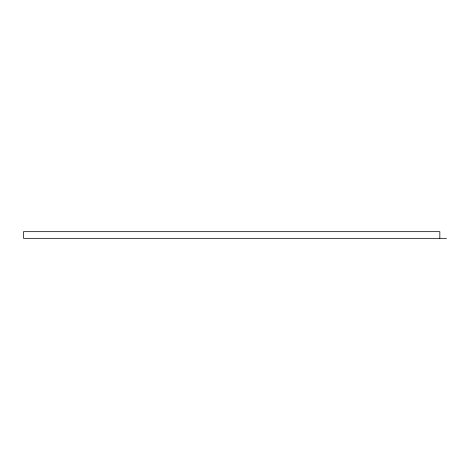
<?xml version="1.0" encoding="UTF-8"?>
<svg xmlns="http://www.w3.org/2000/svg" width="470" height="470" viewBox="0 0 470 470"><rect width="100%" height="100%" fill="white"/><g stroke="black" fill="none" stroke-linecap="round" stroke-linejoin="round"><path stroke-width="0.7" d="M446.5 238.331L23.5 238.331L23.5 231.669L439.838 231.669L439.838 238.331"/></g></svg>
